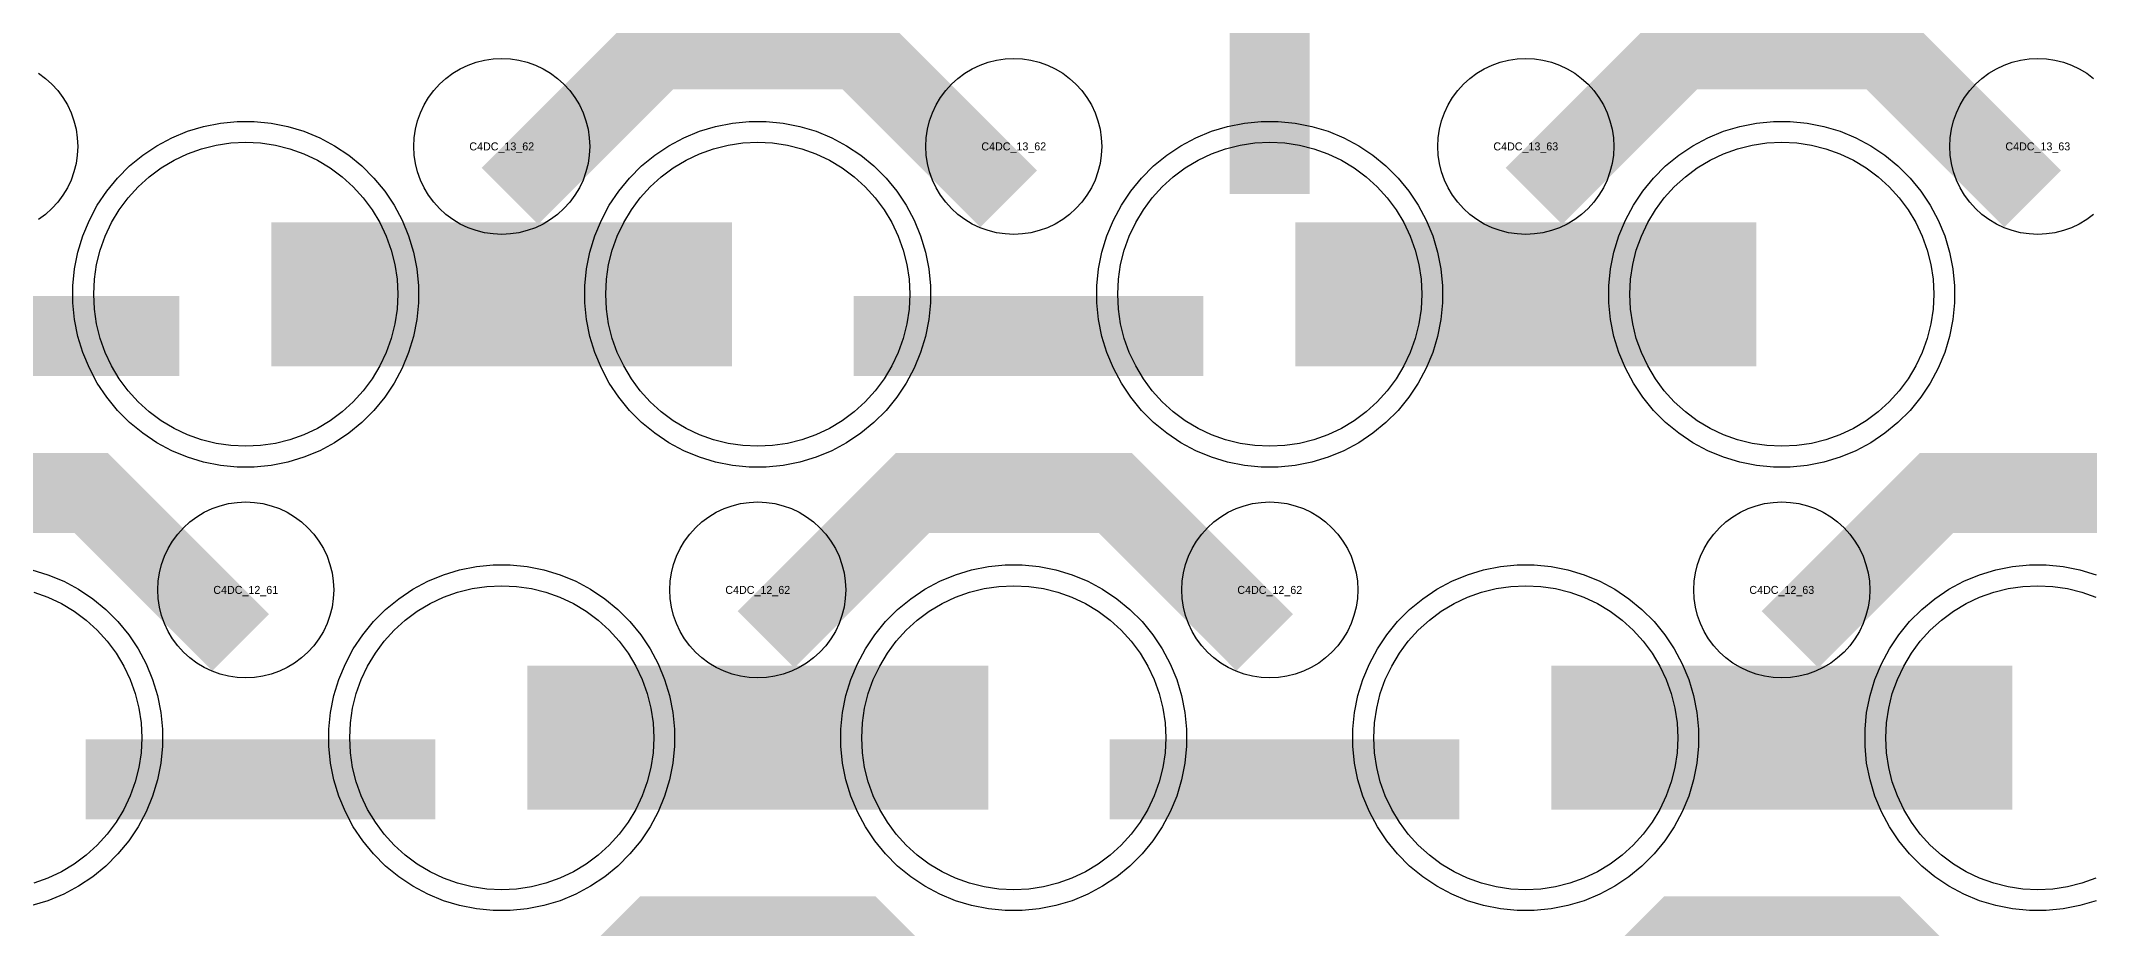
# Model space of a CAD drawing. Extents: x -11880 to 11880, y -14992 to 14992.
# Drawn here: x 7696 to 8336, y -13236 to -12959 of the extents above; entities that cross this region are included whole.
import ezdxf
from ezdxf.enums import TextEntityAlignment as Align

# ---------------------------------------------------------------- set-up
doc = ezdxf.new("R2010")
doc.units = 0
doc.header["$MEASUREMENT"] = 0
for name, color, linetype in [('GDS_775_DT_237', 138, 'CONTINUOUS'), ('RDL1_FS', 34, 'CONTINUOUS'), ('RDL_BS', 160, 'CONTINUOUS')]:
    doc.layers.add(name, color=color, linetype=linetype)

msp = doc.modelspace()

# ---------------------------------------------------------------- linework, layer by layer
at = {"layer": 'RDL1_FS'}
for points in [[(7760, -13085.739), (7755.343, -13085.51), (7750.732, -13084.826), (7746.209, -13083.694), (7741.819, -13082.122), (7737.605, -13080.13), (7733.605, -13077.732), (7729.86, -13074.954), (7726.406, -13071.824), (7723.276, -13068.37), (7720.498, -13064.625), (7718.1, -13060.625), (7716.108, -13056.411), (7714.536, -13052.021), (7713.404, -13047.498), (7712.72, -13042.887), (7712.491, -13038.23), (7712.72, -13033.573), (7713.404, -13028.962), (7714.536, -13024.439), (7716.108, -13020.049), (7718.1, -13015.835), (7720.498, -13011.835), (7723.276, -13008.09), (7726.406, -13004.636), (7729.86, -13001.506), (7733.605, -12998.728), (7737.605, -12996.33), (7741.819, -12994.338), (7746.209, -12992.766), (7750.732, -12991.634), (7755.343, -12990.95), (7760, -12990.721), (7764.657, -12990.95), (7769.268, -12991.634), (7773.791, -12992.766), (7778.181, -12994.338), (7782.395, -12996.33), (7786.395, -12998.728), (7790.14, -13001.506), (7793.594, -13004.636), (7796.724, -13008.09), (7799.502, -13011.835), (7801.9, -13015.835), (7803.892, -13020.049), (7805.464, -13024.439), (7806.596, -13028.962), (7807.28, -13033.573), (7807.509, -13038.23), (7807.28, -13042.887), (7806.596, -13047.498), (7805.464, -13052.021), (7803.892, -13056.411), (7801.9, -13060.625), (7799.502, -13064.625), (7796.724, -13068.37), (7793.594, -13071.824), (7790.14, -13074.954), (7786.395, -13077.732), (7782.395, -13080.13), (7778.181, -13082.122), (7773.791, -13083.694), (7769.268, -13084.826), (7764.657, -13085.51)], [(7920, -13085.739), (7915.343, -13085.51), (7910.732, -13084.826), (7906.209, -13083.694), (7901.819, -13082.122), (7897.605, -13080.13), (7893.605, -13077.732), (7889.86, -13074.954), (7886.406, -13071.824), (7883.276, -13068.37), (7880.498, -13064.625), (7878.1, -13060.625), (7876.108, -13056.411), (7874.536, -13052.021), (7873.404, -13047.498), (7872.72, -13042.887), (7872.491, -13038.23), (7872.72, -13033.573), (7873.404, -13028.962), (7874.536, -13024.439), (7876.108, -13020.049), (7878.1, -13015.835), (7880.498, -13011.835), (7883.276, -13008.09), (7886.406, -13004.636), (7889.86, -13001.506), (7893.605, -12998.728), (7897.605, -12996.33), (7901.819, -12994.338), (7906.209, -12992.766), (7910.732, -12991.634), (7915.343, -12990.95), (7920, -12990.721), (7924.657, -12990.95), (7929.268, -12991.634), (7933.791, -12992.766), (7938.181, -12994.338), (7942.395, -12996.33), (7946.395, -12998.728), (7950.14, -13001.506), (7953.594, -13004.636), (7956.724, -13008.09), (7959.502, -13011.835), (7961.9, -13015.835), (7963.892, -13020.049), (7965.464, -13024.439), (7966.596, -13028.962), (7967.28, -13033.573), (7967.509, -13038.23), (7967.28, -13042.887), (7966.596, -13047.498), (7965.464, -13052.021), (7963.892, -13056.411), (7961.9, -13060.625), (7959.502, -13064.625), (7956.724, -13068.37), (7953.594, -13071.824), (7950.14, -13074.954), (7946.395, -13077.732), (7942.395, -13080.13), (7938.181, -13082.122), (7933.791, -13083.694), (7929.268, -13084.826), (7924.657, -13085.51)], [(8080, -13085.739), (8075.343, -13085.51), (8070.732, -13084.826), (8066.209, -13083.694), (8061.819, -13082.122), (8057.605, -13080.13), (8053.605, -13077.732), (8049.86, -13074.954), (8046.406, -13071.824), (8043.276, -13068.37), (8040.498, -13064.625), (8038.1, -13060.625), (8036.108, -13056.411), (8034.536, -13052.021), (8033.404, -13047.498), (8032.72, -13042.887), (8032.491, -13038.23), (8032.72, -13033.573), (8033.404, -13028.962), (8034.536, -13024.439), (8036.108, -13020.049), (8038.1, -13015.835), (8040.498, -13011.835), (8043.276, -13008.09), (8046.406, -13004.636), (8049.86, -13001.506), (8053.605, -12998.728), (8057.605, -12996.33), (8061.819, -12994.338), (8066.209, -12992.766), (8070.732, -12991.634), (8075.343, -12990.95), (8080, -12990.721), (8084.657, -12990.95), (8089.268, -12991.634), (8093.791, -12992.766), (8098.181, -12994.338), (8102.395, -12996.33), (8106.395, -12998.728), (8110.14, -13001.506), (8113.594, -13004.636), (8116.724, -13008.09), (8119.502, -13011.835), (8121.9, -13015.835), (8123.892, -13020.049), (8125.464, -13024.439), (8126.596, -13028.962), (8127.28, -13033.573), (8127.509, -13038.23), (8127.28, -13042.887), (8126.596, -13047.498), (8125.464, -13052.021), (8123.892, -13056.411), (8121.9, -13060.625), (8119.502, -13064.625), (8116.724, -13068.37), (8113.594, -13071.824), (8110.14, -13074.954), (8106.395, -13077.732), (8102.395, -13080.13), (8098.181, -13082.122), (8093.791, -13083.694), (8089.268, -13084.826), (8084.657, -13085.51)], [(8240, -13085.739), (8235.343, -13085.51), (8230.732, -13084.826), (8226.209, -13083.694), (8221.819, -13082.122), (8217.605, -13080.13), (8213.605, -13077.732), (8209.86, -13074.954), (8206.406, -13071.824), (8203.276, -13068.37), (8200.498, -13064.625), (8198.1, -13060.625), (8196.108, -13056.411), (8194.536, -13052.021), (8193.404, -13047.498), (8192.72, -13042.887), (8192.491, -13038.23), (8192.72, -13033.573), (8193.404, -13028.962), (8194.536, -13024.439), (8196.108, -13020.049), (8198.1, -13015.835), (8200.498, -13011.835), (8203.276, -13008.09), (8206.406, -13004.636), (8209.86, -13001.506), (8213.605, -12998.728), (8217.605, -12996.33), (8221.819, -12994.338), (8226.209, -12992.766), (8230.732, -12991.634), (8235.343, -12990.95), (8240, -12990.721), (8244.657, -12990.95), (8249.268, -12991.634), (8253.791, -12992.766), (8258.181, -12994.338), (8262.395, -12996.33), (8266.395, -12998.728), (8270.14, -13001.506), (8273.594, -13004.636), (8276.724, -13008.09), (8279.502, -13011.835), (8281.9, -13015.835), (8283.892, -13020.049), (8285.464, -13024.439), (8286.596, -13028.962), (8287.28, -13033.573), (8287.509, -13038.23), (8287.28, -13042.887), (8286.596, -13047.498), (8285.464, -13052.021), (8283.892, -13056.411), (8281.9, -13060.625), (8279.502, -13064.625), (8276.724, -13068.37), (8273.594, -13071.824), (8270.14, -13074.954), (8266.395, -13077.732), (8262.395, -13080.13), (8258.181, -13082.122), (8253.791, -13083.694), (8249.268, -13084.826), (8244.657, -13085.51)]]:
    msp.add_lwpolyline(points, close=True, dxfattribs=at)
for points in [[(7768.002, -13038.23, 45, 45, 0), (7840.002, -13038.23, 45, 45, 0)], [(7840.002, -13038.23, 45, 45, 0), (7912.002, -13038.23, 45, 45, 0)], [(8088.002, -13038.23, 45, 45, 0), (8160.002, -13038.23, 45, 45, 0)], [(8160.002, -13038.23, 45, 45, 0), (8232.002, -13038.23, 45, 45, 0)]]:
    msp.add_lwpolyline(points, format="xyseb", dxfattribs=at)
at = {"layer": 'RDL1_FS', "color": 241, "true_color": 0xf7abae}
for points in [[(7693.791, -13131.331), (7698.181, -13132.903), (7702.395, -13134.895), (7706.395, -13137.293), (7710.14, -13140.071), (7713.594, -13143.201), (7716.724, -13146.655), (7719.502, -13150.4), (7721.9, -13154.4), (7723.892, -13158.614), (7725.464, -13163.004), (7726.596, -13167.527), (7727.28, -13172.138), (7727.509, -13176.795), (7727.28, -13181.452), (7726.596, -13186.063), (7725.464, -13190.586), (7723.892, -13194.976), (7721.9, -13199.19), (7719.502, -13203.19), (7716.724, -13206.935), (7713.594, -13210.389), (7710.14, -13213.519), (7706.395, -13216.297), (7702.395, -13218.695), (7698.181, -13220.687), (7693.791, -13222.259)], [(8338.181, -13220.687), (8333.791, -13222.259), (8329.268, -13223.391), (8324.657, -13224.075), (8320, -13224.304), (8315.343, -13224.075), (8310.732, -13223.391), (8306.209, -13222.259), (8301.819, -13220.687), (8297.605, -13218.695), (8293.605, -13216.297), (8289.86, -13213.519), (8286.406, -13210.389), (8283.276, -13206.935), (8280.498, -13203.19), (8278.1, -13199.19), (8276.108, -13194.976), (8274.536, -13190.586), (8273.404, -13186.063), (8272.72, -13181.452), (8272.491, -13176.795), (8272.72, -13172.138), (8273.404, -13167.527), (8274.536, -13163.004), (8276.108, -13158.614), (8278.1, -13154.4), (8280.498, -13150.4), (8283.276, -13146.655), (8286.406, -13143.201), (8289.86, -13140.071), (8293.605, -13137.293), (8297.605, -13134.895), (8301.819, -13132.903), (8306.209, -13131.331), (8310.732, -13130.199), (8315.343, -13129.515), (8320, -13129.286), (8324.657, -13129.515), (8329.268, -13130.199), (8333.791, -13131.331), (8338.181, -13132.903)]]:
    msp.add_lwpolyline(points, dxfattribs=at)
for points in [[(7840, -13224.304), (7835.343, -13224.075), (7830.732, -13223.391), (7826.209, -13222.259), (7821.819, -13220.687), (7817.605, -13218.695), (7813.605, -13216.297), (7809.86, -13213.519), (7806.406, -13210.389), (7803.276, -13206.935), (7800.498, -13203.19), (7798.1, -13199.19), (7796.108, -13194.976), (7794.536, -13190.586), (7793.404, -13186.063), (7792.72, -13181.452), (7792.491, -13176.795), (7792.72, -13172.138), (7793.404, -13167.527), (7794.536, -13163.004), (7796.108, -13158.614), (7798.1, -13154.4), (7800.498, -13150.4), (7803.276, -13146.655), (7806.406, -13143.201), (7809.86, -13140.071), (7813.605, -13137.293), (7817.605, -13134.895), (7821.819, -13132.903), (7826.209, -13131.331), (7830.732, -13130.199), (7835.343, -13129.515), (7840, -13129.286), (7844.657, -13129.515), (7849.268, -13130.199), (7853.791, -13131.331), (7858.181, -13132.903), (7862.395, -13134.895), (7866.395, -13137.293), (7870.14, -13140.071), (7873.594, -13143.201), (7876.724, -13146.655), (7879.502, -13150.4), (7881.9, -13154.4), (7883.892, -13158.614), (7885.464, -13163.004), (7886.596, -13167.527), (7887.28, -13172.138), (7887.509, -13176.795), (7887.28, -13181.452), (7886.596, -13186.063), (7885.464, -13190.586), (7883.892, -13194.976), (7881.9, -13199.19), (7879.502, -13203.19), (7876.724, -13206.935), (7873.594, -13210.389), (7870.14, -13213.519), (7866.395, -13216.297), (7862.395, -13218.695), (7858.181, -13220.687), (7853.791, -13222.259), (7849.268, -13223.391), (7844.657, -13224.075)], [(8000, -13224.304), (7995.343, -13224.075), (7990.732, -13223.391), (7986.209, -13222.259), (7981.819, -13220.687), (7977.605, -13218.695), (7973.605, -13216.297), (7969.86, -13213.519), (7966.406, -13210.389), (7963.276, -13206.935), (7960.498, -13203.19), (7958.1, -13199.19), (7956.108, -13194.976), (7954.536, -13190.586), (7953.404, -13186.063), (7952.72, -13181.452), (7952.491, -13176.795), (7952.72, -13172.138), (7953.404, -13167.527), (7954.536, -13163.004), (7956.108, -13158.614), (7958.1, -13154.4), (7960.498, -13150.4), (7963.276, -13146.655), (7966.406, -13143.201), (7969.86, -13140.071), (7973.605, -13137.293), (7977.605, -13134.895), (7981.819, -13132.903), (7986.209, -13131.331), (7990.732, -13130.199), (7995.343, -13129.515), (8000, -13129.286), (8004.657, -13129.515), (8009.268, -13130.199), (8013.791, -13131.331), (8018.181, -13132.903), (8022.395, -13134.895), (8026.395, -13137.293), (8030.14, -13140.071), (8033.594, -13143.201), (8036.724, -13146.655), (8039.502, -13150.4), (8041.9, -13154.4), (8043.892, -13158.614), (8045.464, -13163.004), (8046.596, -13167.527), (8047.28, -13172.138), (8047.509, -13176.795), (8047.28, -13181.452), (8046.596, -13186.063), (8045.464, -13190.586), (8043.892, -13194.976), (8041.9, -13199.19), (8039.502, -13203.19), (8036.724, -13206.935), (8033.594, -13210.389), (8030.14, -13213.519), (8026.395, -13216.297), (8022.395, -13218.695), (8018.181, -13220.687), (8013.791, -13222.259), (8009.268, -13223.391), (8004.657, -13224.075)], [(8160, -13224.304), (8155.343, -13224.075), (8150.732, -13223.391), (8146.209, -13222.259), (8141.819, -13220.687), (8137.605, -13218.695), (8133.605, -13216.297), (8129.86, -13213.519), (8126.406, -13210.389), (8123.276, -13206.935), (8120.498, -13203.19), (8118.1, -13199.19), (8116.108, -13194.976), (8114.536, -13190.586), (8113.404, -13186.063), (8112.72, -13181.452), (8112.491, -13176.795), (8112.72, -13172.138), (8113.404, -13167.527), (8114.536, -13163.004), (8116.108, -13158.614), (8118.1, -13154.4), (8120.498, -13150.4), (8123.276, -13146.655), (8126.406, -13143.201), (8129.86, -13140.071), (8133.605, -13137.293), (8137.605, -13134.895), (8141.819, -13132.903), (8146.209, -13131.331), (8150.732, -13130.199), (8155.343, -13129.515), (8160, -13129.286), (8164.657, -13129.515), (8169.268, -13130.199), (8173.791, -13131.331), (8178.181, -13132.903), (8182.395, -13134.895), (8186.395, -13137.293), (8190.14, -13140.071), (8193.594, -13143.201), (8196.724, -13146.655), (8199.502, -13150.4), (8201.9, -13154.4), (8203.892, -13158.614), (8205.464, -13163.004), (8206.596, -13167.527), (8207.28, -13172.138), (8207.509, -13176.795), (8207.28, -13181.452), (8206.596, -13186.063), (8205.464, -13190.586), (8203.892, -13194.976), (8201.9, -13199.19), (8199.502, -13203.19), (8196.724, -13206.935), (8193.594, -13210.389), (8190.14, -13213.519), (8186.395, -13216.297), (8182.395, -13218.695), (8178.181, -13220.687), (8173.791, -13222.259), (8169.268, -13223.391), (8164.657, -13224.075)]]:
    msp.add_lwpolyline(points, close=True, dxfattribs=at)
for points in [[(7848.002, -13176.795, 45, 45, 0), (7920.002, -13176.795, 45, 45, 0)], [(7920.002, -13176.795, 45, 45, 0), (7992.002, -13176.795, 45, 45, 0)], [(8168.002, -13176.795, 45, 45, 0), (8240.002, -13176.795, 45, 45, 0)], [(8240.002, -13176.795, 45, 45, 0), (8312.002, -13176.795, 45, 45, 0)]]:
    msp.add_lwpolyline(points, format="xyseb", dxfattribs=at)
at = {"layer": 'RDL_BS'}
for points in [[(8080, -13006.955, 25, 25, 0), (8080, -12900.178, 25, 25, 0)], [(8080, -12930.647, 25, 25, 0), (8080, -12976.267, 25, 25, 0)], [(7842.562, -13007.544, 25, 25, 0), (7888.377, -12961.729, 25, 25, 0), (7921.93, -12961.729, 25, 25, 0)], [(7998.401, -13008.443, 25, 25, 0), (7951.687, -12961.729, 25, 25, 0), (7921.929, -12961.729, 25, 25, 0)], [(8162.562, -13007.544, 25, 25, 0), (8208.377, -12961.729, 25, 25, 0), (8241.93, -12961.729, 25, 25, 0)], [(8318.401, -13008.443, 25, 25, 0), (8271.687, -12961.729, 25, 25, 0), (8241.929, -12961.729, 25, 25, 0)], [(7630.016, -13051.243, 25, 25, 0), (7739.281, -13051.243, 25, 25, 0)], [(7950.016, -13051.243, 25, 25, 0), (8059.281, -13051.243, 25, 25, 0)], [(7758.401, -13147.008, 25, 25, 0), (7711.687, -13100.294, 25, 25, 0), (7681.929, -13100.294, 25, 25, 0)], [(7922.562, -13146.109, 25, 25, 0), (7968.377, -13100.294, 25, 25, 0), (8001.93, -13100.294, 25, 25, 0)], [(8078.401, -13147.008, 25, 25, 0), (8031.687, -13100.294, 25, 25, 0), (8001.929, -13100.294, 25, 25, 0)], [(8242.562, -13146.109, 25, 25, 0), (8288.377, -13100.294, 25, 25, 0), (8321.93, -13100.294, 25, 25, 0)], [(8398.401, -13147.008, 25, 25, 0), (8351.687, -13100.294, 25, 25, 0), (8321.929, -13100.294, 25, 25, 0)], [(7842.562, -13284.674, 25, 25, 0), (7888.377, -13238.859, 25, 25, 0), (7921.93, -13238.859, 25, 25, 0)], [(7998.401, -13285.573, 25, 25, 0), (7951.687, -13238.859, 25, 25, 0), (7921.929, -13238.859, 25, 25, 0)], [(8162.562, -13284.674, 25, 25, 0), (8208.377, -13238.859, 25, 25, 0), (8241.93, -13238.859, 25, 25, 0)], [(8318.401, -13285.573, 25, 25, 0), (8271.687, -13238.859, 25, 25, 0), (8241.929, -13238.859, 25, 25, 0)]]:
    msp.add_lwpolyline(points, format="xyseb", dxfattribs=at)
for points in [[(7840, -13019.536), (7837.307, -13019.404), (7834.635, -13019.008), (7832.016, -13018.351), (7829.481, -13017.444), (7827.044, -13016.292), (7824.72, -13014.899), (7822.557, -13013.296), (7820.558, -13011.484), (7818.746, -13009.485), (7817.143, -13007.322), (7815.75, -13004.998), (7814.598, -13002.561), (7813.691, -13000.026), (7813.034, -12997.407), (7812.638, -12994.735), (7812.506, -12992.042), (7812.638, -12989.349), (7813.034, -12986.677), (7813.691, -12984.058), (7814.598, -12981.523), (7815.75, -12979.086), (7817.143, -12976.762), (7818.746, -12974.599), (7820.558, -12972.6), (7822.557, -12970.788), (7824.72, -12969.185), (7827.044, -12967.792), (7829.481, -12966.64), (7832.016, -12965.733), (7834.635, -12965.076), (7837.307, -12964.68), (7840, -12964.548), (7842.693, -12964.68), (7845.365, -12965.076), (7847.984, -12965.733), (7850.519, -12966.64), (7852.956, -12967.792), (7855.28, -12969.185), (7857.443, -12970.788), (7859.442, -12972.6), (7861.254, -12974.599), (7862.857, -12976.762), (7864.25, -12979.086), (7865.402, -12981.523), (7866.309, -12984.058), (7866.966, -12986.677), (7867.362, -12989.349), (7867.494, -12992.042), (7867.362, -12994.735), (7866.966, -12997.407), (7866.309, -13000.026), (7865.402, -13002.561), (7864.25, -13004.998), (7862.857, -13007.322), (7861.254, -13009.485), (7859.442, -13011.484), (7857.443, -13013.296), (7855.28, -13014.899), (7852.956, -13016.292), (7850.519, -13017.444), (7847.984, -13018.351), (7845.365, -13019.008), (7842.693, -13019.404)], [(8000, -13019.536), (7997.307, -13019.404), (7994.635, -13019.008), (7992.016, -13018.351), (7989.481, -13017.444), (7987.044, -13016.292), (7984.72, -13014.899), (7982.557, -13013.296), (7980.558, -13011.484), (7978.746, -13009.485), (7977.143, -13007.322), (7975.75, -13004.998), (7974.598, -13002.561), (7973.691, -13000.026), (7973.034, -12997.407), (7972.638, -12994.735), (7972.506, -12992.042), (7972.638, -12989.349), (7973.034, -12986.677), (7973.691, -12984.058), (7974.598, -12981.523), (7975.75, -12979.086), (7977.143, -12976.762), (7978.746, -12974.599), (7980.558, -12972.6), (7982.557, -12970.788), (7984.72, -12969.185), (7987.044, -12967.792), (7989.481, -12966.64), (7992.016, -12965.733), (7994.635, -12965.076), (7997.307, -12964.68), (8000, -12964.548), (8002.693, -12964.68), (8005.365, -12965.076), (8007.984, -12965.733), (8010.519, -12966.64), (8012.956, -12967.792), (8015.28, -12969.185), (8017.443, -12970.788), (8019.442, -12972.6), (8021.254, -12974.599), (8022.857, -12976.762), (8024.25, -12979.086), (8025.402, -12981.523), (8026.309, -12984.058), (8026.966, -12986.677), (8027.362, -12989.349), (8027.494, -12992.042), (8027.362, -12994.735), (8026.966, -12997.407), (8026.309, -13000.026), (8025.402, -13002.561), (8024.25, -13004.998), (8022.857, -13007.322), (8021.254, -13009.485), (8019.442, -13011.484), (8017.443, -13013.296), (8015.28, -13014.899), (8012.956, -13016.292), (8010.519, -13017.444), (8007.984, -13018.351), (8005.365, -13019.008), (8002.693, -13019.404)], [(8160, -13019.536), (8157.307, -13019.404), (8154.635, -13019.008), (8152.016, -13018.351), (8149.481, -13017.444), (8147.044, -13016.292), (8144.72, -13014.899), (8142.557, -13013.296), (8140.558, -13011.484), (8138.746, -13009.485), (8137.143, -13007.322), (8135.75, -13004.998), (8134.598, -13002.561), (8133.691, -13000.026), (8133.034, -12997.407), (8132.638, -12994.735), (8132.506, -12992.042), (8132.638, -12989.349), (8133.034, -12986.677), (8133.691, -12984.058), (8134.598, -12981.523), (8135.75, -12979.086), (8137.143, -12976.762), (8138.746, -12974.599), (8140.558, -12972.6), (8142.557, -12970.788), (8144.72, -12969.185), (8147.044, -12967.792), (8149.481, -12966.64), (8152.016, -12965.733), (8154.635, -12965.076), (8157.307, -12964.68), (8160, -12964.548), (8162.693, -12964.68), (8165.365, -12965.076), (8167.984, -12965.733), (8170.519, -12966.64), (8172.956, -12967.792), (8175.28, -12969.185), (8177.443, -12970.788), (8179.442, -12972.6), (8181.254, -12974.599), (8182.857, -12976.762), (8184.25, -12979.086), (8185.402, -12981.523), (8186.309, -12984.058), (8186.966, -12986.677), (8187.362, -12989.349), (8187.494, -12992.042), (8187.362, -12994.735), (8186.966, -12997.407), (8186.309, -13000.026), (8185.402, -13002.561), (8184.25, -13004.998), (8182.857, -13007.322), (8181.254, -13009.485), (8179.442, -13011.484), (8177.443, -13013.296), (8175.28, -13014.899), (8172.956, -13016.292), (8170.519, -13017.444), (8167.984, -13018.351), (8165.365, -13019.008), (8162.693, -13019.404)], [(7757.356, -13092.23), (7752.062, -13091.713), (7746.835, -13090.667), (7741.795, -13089.136), (7736.885, -13087.105), (7732.223, -13084.613), (7727.809, -13081.666), (7723.708, -13078.304), (7719.926, -13074.522), (7716.564, -13070.421), (7713.617, -13066.007), (7711.125, -13061.345), (7709.094, -13056.435), (7707.563, -13051.395), (7706.517, -13046.168), (7706, -13040.874), (7706, -13035.586), (7706.517, -13030.292), (7707.563, -13025.065), (7709.094, -13020.025), (7711.125, -13015.115), (7713.617, -13010.453), (7716.564, -13006.039), (7719.926, -13001.938), (7723.708, -12998.156), (7727.809, -12994.794), (7732.223, -12991.847), (7736.885, -12989.355), (7741.795, -12987.324), (7746.835, -12985.793), (7752.062, -12984.747), (7757.356, -12984.23), (7762.644, -12984.23), (7767.938, -12984.747), (7773.165, -12985.793), (7778.205, -12987.324), (7783.115, -12989.355), (7787.777, -12991.847), (7792.191, -12994.794), (7796.292, -12998.156), (7800.074, -13001.938), (7803.436, -13006.039), (7806.383, -13010.453), (7808.875, -13015.115), (7810.906, -13020.025), (7812.437, -13025.065), (7813.483, -13030.292), (7814, -13035.586), (7814, -13040.874), (7813.483, -13046.168), (7812.437, -13051.395), (7810.906, -13056.435), (7808.875, -13061.345), (7806.383, -13066.007), (7803.436, -13070.421), (7800.074, -13074.522), (7796.292, -13078.304), (7792.191, -13081.666), (7787.777, -13084.613), (7783.115, -13087.105), (7778.205, -13089.136), (7773.165, -13090.667), (7767.938, -13091.713), (7762.644, -13092.23)], [(7917.356, -13092.23), (7912.062, -13091.713), (7906.835, -13090.667), (7901.795, -13089.136), (7896.885, -13087.105), (7892.223, -13084.613), (7887.809, -13081.666), (7883.708, -13078.304), (7879.926, -13074.522), (7876.564, -13070.421), (7873.617, -13066.007), (7871.125, -13061.345), (7869.094, -13056.435), (7867.563, -13051.395), (7866.517, -13046.168), (7866, -13040.874), (7866, -13035.586), (7866.517, -13030.292), (7867.563, -13025.065), (7869.094, -13020.025), (7871.125, -13015.115), (7873.617, -13010.453), (7876.564, -13006.039), (7879.926, -13001.938), (7883.708, -12998.156), (7887.809, -12994.794), (7892.223, -12991.847), (7896.885, -12989.355), (7901.795, -12987.324), (7906.835, -12985.793), (7912.062, -12984.747), (7917.356, -12984.23), (7922.644, -12984.23), (7927.938, -12984.747), (7933.165, -12985.793), (7938.205, -12987.324), (7943.115, -12989.355), (7947.777, -12991.847), (7952.191, -12994.794), (7956.292, -12998.156), (7960.074, -13001.938), (7963.436, -13006.039), (7966.383, -13010.453), (7968.875, -13015.115), (7970.906, -13020.025), (7972.437, -13025.065), (7973.483, -13030.292), (7974, -13035.586), (7974, -13040.874), (7973.483, -13046.168), (7972.437, -13051.395), (7970.906, -13056.435), (7968.875, -13061.345), (7966.383, -13066.007), (7963.436, -13070.421), (7960.074, -13074.522), (7956.292, -13078.304), (7952.191, -13081.666), (7947.777, -13084.613), (7943.115, -13087.105), (7938.205, -13089.136), (7933.165, -13090.667), (7927.938, -13091.713), (7922.644, -13092.23)], [(8077.356, -13092.23), (8072.062, -13091.713), (8066.835, -13090.667), (8061.795, -13089.136), (8056.885, -13087.105), (8052.223, -13084.613), (8047.809, -13081.666), (8043.708, -13078.304), (8039.926, -13074.522), (8036.564, -13070.421), (8033.617, -13066.007), (8031.125, -13061.345), (8029.094, -13056.435), (8027.563, -13051.395), (8026.517, -13046.168), (8026, -13040.874), (8026, -13035.586), (8026.517, -13030.292), (8027.563, -13025.065), (8029.094, -13020.025), (8031.125, -13015.115), (8033.617, -13010.453), (8036.564, -13006.039), (8039.926, -13001.938), (8043.708, -12998.156), (8047.809, -12994.794), (8052.223, -12991.847), (8056.885, -12989.355), (8061.795, -12987.324), (8066.835, -12985.793), (8072.062, -12984.747), (8077.356, -12984.23), (8082.644, -12984.23), (8087.938, -12984.747), (8093.165, -12985.793), (8098.205, -12987.324), (8103.115, -12989.355), (8107.777, -12991.847), (8112.191, -12994.794), (8116.292, -12998.156), (8120.074, -13001.938), (8123.436, -13006.039), (8126.383, -13010.453), (8128.875, -13015.115), (8130.906, -13020.025), (8132.437, -13025.065), (8133.483, -13030.292), (8134, -13035.586), (8134, -13040.874), (8133.483, -13046.168), (8132.437, -13051.395), (8130.906, -13056.435), (8128.875, -13061.345), (8126.383, -13066.007), (8123.436, -13070.421), (8120.074, -13074.522), (8116.292, -13078.304), (8112.191, -13081.666), (8107.777, -13084.613), (8103.115, -13087.105), (8098.205, -13089.136), (8093.165, -13090.667), (8087.938, -13091.713), (8082.644, -13092.23)], [(8237.356, -13092.23), (8232.062, -13091.713), (8226.835, -13090.667), (8221.795, -13089.136), (8216.885, -13087.105), (8212.223, -13084.613), (8207.809, -13081.666), (8203.708, -13078.304), (8199.926, -13074.522), (8196.564, -13070.421), (8193.617, -13066.007), (8191.125, -13061.345), (8189.094, -13056.435), (8187.563, -13051.395), (8186.517, -13046.168), (8186, -13040.874), (8186, -13035.586), (8186.517, -13030.292), (8187.563, -13025.065), (8189.094, -13020.025), (8191.125, -13015.115), (8193.617, -13010.453), (8196.564, -13006.039), (8199.926, -13001.938), (8203.708, -12998.156), (8207.809, -12994.794), (8212.223, -12991.847), (8216.885, -12989.355), (8221.795, -12987.324), (8226.835, -12985.793), (8232.062, -12984.747), (8237.356, -12984.23), (8242.644, -12984.23), (8247.938, -12984.747), (8253.165, -12985.793), (8258.205, -12987.324), (8263.115, -12989.355), (8267.777, -12991.847), (8272.191, -12994.794), (8276.292, -12998.156), (8280.074, -13001.938), (8283.436, -13006.039), (8286.383, -13010.453), (8288.875, -13015.115), (8290.906, -13020.025), (8292.437, -13025.065), (8293.483, -13030.292), (8294, -13035.586), (8294, -13040.874), (8293.483, -13046.168), (8292.437, -13051.395), (8290.906, -13056.435), (8288.875, -13061.345), (8286.383, -13066.007), (8283.436, -13070.421), (8280.074, -13074.522), (8276.292, -13078.304), (8272.191, -13081.666), (8267.777, -13084.613), (8263.115, -13087.105), (8258.205, -13089.136), (8253.165, -13090.667), (8247.938, -13091.713), (8242.644, -13092.23)], [(7760, -13158.101), (7757.307, -13157.969), (7754.635, -13157.573), (7752.016, -13156.916), (7749.481, -13156.009), (7747.044, -13154.857), (7744.72, -13153.464), (7742.557, -13151.861), (7740.558, -13150.049), (7738.746, -13148.05), (7737.143, -13145.887), (7735.75, -13143.563), (7734.598, -13141.126), (7733.691, -13138.591), (7733.034, -13135.972), (7732.638, -13133.3), (7732.506, -13130.607), (7732.638, -13127.914), (7733.034, -13125.242), (7733.691, -13122.623), (7734.598, -13120.088), (7735.75, -13117.651), (7737.143, -13115.327), (7738.746, -13113.164), (7740.558, -13111.165), (7742.557, -13109.353), (7744.72, -13107.75), (7747.044, -13106.357), (7749.481, -13105.205), (7752.016, -13104.298), (7754.635, -13103.641), (7757.307, -13103.245), (7760, -13103.113), (7762.693, -13103.245), (7765.365, -13103.641), (7767.984, -13104.298), (7770.519, -13105.205), (7772.956, -13106.357), (7775.28, -13107.75), (7777.443, -13109.353), (7779.442, -13111.165), (7781.254, -13113.164), (7782.857, -13115.327), (7784.25, -13117.651), (7785.402, -13120.088), (7786.309, -13122.623), (7786.966, -13125.242), (7787.362, -13127.914), (7787.494, -13130.607), (7787.362, -13133.3), (7786.966, -13135.972), (7786.309, -13138.591), (7785.402, -13141.126), (7784.25, -13143.563), (7782.857, -13145.887), (7781.254, -13148.05), (7779.442, -13150.049), (7777.443, -13151.861), (7775.28, -13153.464), (7772.956, -13154.857), (7770.519, -13156.009), (7767.984, -13156.916), (7765.365, -13157.573), (7762.693, -13157.969)], [(7920, -13158.101), (7917.307, -13157.969), (7914.635, -13157.573), (7912.016, -13156.916), (7909.481, -13156.009), (7907.044, -13154.857), (7904.72, -13153.464), (7902.557, -13151.861), (7900.558, -13150.049), (7898.746, -13148.05), (7897.143, -13145.887), (7895.75, -13143.563), (7894.598, -13141.126), (7893.691, -13138.591), (7893.034, -13135.972), (7892.638, -13133.3), (7892.506, -13130.607), (7892.638, -13127.914), (7893.034, -13125.242), (7893.691, -13122.623), (7894.598, -13120.088), (7895.75, -13117.651), (7897.143, -13115.327), (7898.746, -13113.164), (7900.558, -13111.165), (7902.557, -13109.353), (7904.72, -13107.75), (7907.044, -13106.357), (7909.481, -13105.205), (7912.016, -13104.298), (7914.635, -13103.641), (7917.307, -13103.245), (7920, -13103.113), (7922.693, -13103.245), (7925.365, -13103.641), (7927.984, -13104.298), (7930.519, -13105.205), (7932.956, -13106.357), (7935.28, -13107.75), (7937.443, -13109.353), (7939.442, -13111.165), (7941.254, -13113.164), (7942.857, -13115.327), (7944.25, -13117.651), (7945.402, -13120.088), (7946.309, -13122.623), (7946.966, -13125.242), (7947.362, -13127.914), (7947.494, -13130.607), (7947.362, -13133.3), (7946.966, -13135.972), (7946.309, -13138.591), (7945.402, -13141.126), (7944.25, -13143.563), (7942.857, -13145.887), (7941.254, -13148.05), (7939.442, -13150.049), (7937.443, -13151.861), (7935.28, -13153.464), (7932.956, -13154.857), (7930.519, -13156.009), (7927.984, -13156.916), (7925.365, -13157.573), (7922.693, -13157.969)], [(8080, -13158.101), (8077.307, -13157.969), (8074.635, -13157.573), (8072.016, -13156.916), (8069.481, -13156.009), (8067.044, -13154.857), (8064.72, -13153.464), (8062.557, -13151.861), (8060.558, -13150.049), (8058.746, -13148.05), (8057.143, -13145.887), (8055.75, -13143.563), (8054.598, -13141.126), (8053.691, -13138.591), (8053.034, -13135.972), (8052.638, -13133.3), (8052.506, -13130.607), (8052.638, -13127.914), (8053.034, -13125.242), (8053.691, -13122.623), (8054.598, -13120.088), (8055.75, -13117.651), (8057.143, -13115.327), (8058.746, -13113.164), (8060.558, -13111.165), (8062.557, -13109.353), (8064.72, -13107.75), (8067.044, -13106.357), (8069.481, -13105.205), (8072.016, -13104.298), (8074.635, -13103.641), (8077.307, -13103.245), (8080, -13103.113), (8082.693, -13103.245), (8085.365, -13103.641), (8087.984, -13104.298), (8090.519, -13105.205), (8092.956, -13106.357), (8095.28, -13107.75), (8097.443, -13109.353), (8099.442, -13111.165), (8101.254, -13113.164), (8102.857, -13115.327), (8104.25, -13117.651), (8105.402, -13120.088), (8106.309, -13122.623), (8106.966, -13125.242), (8107.362, -13127.914), (8107.494, -13130.607), (8107.362, -13133.3), (8106.966, -13135.972), (8106.309, -13138.591), (8105.402, -13141.126), (8104.25, -13143.563), (8102.857, -13145.887), (8101.254, -13148.05), (8099.442, -13150.049), (8097.443, -13151.861), (8095.28, -13153.464), (8092.956, -13154.857), (8090.519, -13156.009), (8087.984, -13156.916), (8085.365, -13157.573), (8082.693, -13157.969)], [(8240, -13158.101), (8237.307, -13157.969), (8234.635, -13157.573), (8232.016, -13156.916), (8229.481, -13156.009), (8227.044, -13154.857), (8224.72, -13153.464), (8222.557, -13151.861), (8220.558, -13150.049), (8218.746, -13148.05), (8217.143, -13145.887), (8215.75, -13143.563), (8214.598, -13141.126), (8213.691, -13138.591), (8213.034, -13135.972), (8212.638, -13133.3), (8212.506, -13130.607), (8212.638, -13127.914), (8213.034, -13125.242), (8213.691, -13122.623), (8214.598, -13120.088), (8215.75, -13117.651), (8217.143, -13115.327), (8218.746, -13113.164), (8220.558, -13111.165), (8222.557, -13109.353), (8224.72, -13107.75), (8227.044, -13106.357), (8229.481, -13105.205), (8232.016, -13104.298), (8234.635, -13103.641), (8237.307, -13103.245), (8240, -13103.113), (8242.693, -13103.245), (8245.365, -13103.641), (8247.984, -13104.298), (8250.519, -13105.205), (8252.956, -13106.357), (8255.28, -13107.75), (8257.443, -13109.353), (8259.442, -13111.165), (8261.254, -13113.164), (8262.857, -13115.327), (8264.25, -13117.651), (8265.402, -13120.088), (8266.309, -13122.623), (8266.966, -13125.242), (8267.362, -13127.914), (8267.494, -13130.607), (8267.362, -13133.3), (8266.966, -13135.972), (8266.309, -13138.591), (8265.402, -13141.126), (8264.25, -13143.563), (8262.857, -13145.887), (8261.254, -13148.05), (8259.442, -13150.049), (8257.443, -13151.861), (8255.28, -13153.464), (8252.956, -13154.857), (8250.519, -13156.009), (8247.984, -13156.916), (8245.365, -13157.573), (8242.693, -13157.969)]]:
    msp.add_lwpolyline(points, close=True, dxfattribs=at)
for points in [[(8337.443, -13013.296), (8335.28, -13014.899), (8332.956, -13016.292), (8330.519, -13017.444), (8327.984, -13018.351), (8325.365, -13019.008), (8322.693, -13019.404), (8320, -13019.536), (8317.307, -13019.404), (8314.635, -13019.008), (8312.016, -13018.351), (8309.481, -13017.444), (8307.044, -13016.292), (8304.72, -13014.899), (8302.557, -13013.296), (8300.558, -13011.484), (8298.746, -13009.485), (8297.143, -13007.322), (8295.75, -13004.998), (8294.598, -13002.561), (8293.691, -13000.026), (8293.034, -12997.407), (8292.638, -12994.735), (8292.506, -12992.042), (8292.638, -12989.349), (8293.034, -12986.677), (8293.691, -12984.058), (8294.598, -12981.523), (8295.75, -12979.086), (8297.143, -12976.762), (8298.746, -12974.599), (8300.558, -12972.6), (8302.557, -12970.788), (8304.72, -12969.185), (8307.044, -12967.792), (8309.481, -12966.64), (8312.016, -12965.733), (8314.635, -12965.076), (8317.307, -12964.68), (8320, -12964.548), (8322.693, -12964.68), (8325.365, -12965.076), (8327.984, -12965.733), (8330.519, -12966.64), (8332.956, -12967.792), (8335.28, -12969.185), (8337.443, -12970.788)], [(7695.28, -12969.185), (7697.443, -12970.788), (7699.442, -12972.6), (7701.254, -12974.599), (7702.857, -12976.762), (7704.25, -12979.086), (7705.402, -12981.523), (7706.309, -12984.058), (7706.966, -12986.677), (7707.362, -12989.349), (7707.494, -12992.042), (7707.362, -12994.735), (7706.966, -12997.407), (7706.309, -13000.026), (7705.402, -13002.561), (7704.25, -13004.998), (7702.857, -13007.322), (7701.254, -13009.485), (7699.442, -13011.484), (7697.443, -13013.296), (7695.28, -13014.899)]]:
    msp.add_lwpolyline(points, dxfattribs=at)
at = {"layer": 'RDL_BS', "color": 241, "true_color": 0xf7abae}
for points in [[(7693.165, -13124.358), (7698.205, -13125.889), (7703.115, -13127.92), (7707.777, -13130.412), (7712.191, -13133.359), (7716.292, -13136.721), (7720.074, -13140.503), (7723.436, -13144.604), (7726.383, -13149.018), (7728.875, -13153.68), (7730.906, -13158.59), (7732.437, -13163.63), (7733.483, -13168.857), (7734, -13174.151), (7734, -13179.439), (7733.483, -13184.733), (7732.437, -13189.96), (7730.906, -13195), (7728.875, -13199.91), (7726.383, -13204.572), (7723.436, -13208.986), (7720.074, -13213.087), (7716.292, -13216.869), (7712.191, -13220.231), (7707.777, -13223.178), (7703.115, -13225.67), (7698.205, -13227.701), (7693.165, -13229.232)], [(8338.205, -13227.701), (8333.165, -13229.232), (8327.938, -13230.278), (8322.644, -13230.795), (8317.356, -13230.795), (8312.062, -13230.278), (8306.835, -13229.232), (8301.795, -13227.701), (8296.885, -13225.67), (8292.223, -13223.178), (8287.809, -13220.231), (8283.708, -13216.869), (8279.926, -13213.087), (8276.564, -13208.986), (8273.617, -13204.572), (8271.125, -13199.91), (8269.094, -13195), (8267.563, -13189.96), (8266.517, -13184.733), (8266, -13179.439), (8266, -13174.151), (8266.517, -13168.857), (8267.563, -13163.63), (8269.094, -13158.59), (8271.125, -13153.68), (8273.617, -13149.018), (8276.564, -13144.604), (8279.926, -13140.503), (8283.708, -13136.721), (8287.809, -13133.359), (8292.223, -13130.412), (8296.885, -13127.92), (8301.795, -13125.889), (8306.835, -13124.358), (8312.062, -13123.312), (8317.356, -13122.795), (8322.644, -13122.795), (8327.938, -13123.312), (8333.165, -13124.358), (8338.205, -13125.889)]]:
    msp.add_lwpolyline(points, dxfattribs=at)
for points in [[(7837.356, -13230.795), (7832.062, -13230.278), (7826.835, -13229.232), (7821.795, -13227.701), (7816.885, -13225.67), (7812.223, -13223.178), (7807.809, -13220.231), (7803.708, -13216.869), (7799.926, -13213.087), (7796.564, -13208.986), (7793.617, -13204.572), (7791.125, -13199.91), (7789.094, -13195), (7787.563, -13189.96), (7786.517, -13184.733), (7786, -13179.439), (7786, -13174.151), (7786.517, -13168.857), (7787.563, -13163.63), (7789.094, -13158.59), (7791.125, -13153.68), (7793.617, -13149.018), (7796.564, -13144.604), (7799.926, -13140.503), (7803.708, -13136.721), (7807.809, -13133.359), (7812.223, -13130.412), (7816.885, -13127.92), (7821.795, -13125.889), (7826.835, -13124.358), (7832.062, -13123.312), (7837.356, -13122.795), (7842.644, -13122.795), (7847.938, -13123.312), (7853.165, -13124.358), (7858.205, -13125.889), (7863.115, -13127.92), (7867.777, -13130.412), (7872.191, -13133.359), (7876.292, -13136.721), (7880.074, -13140.503), (7883.436, -13144.604), (7886.383, -13149.018), (7888.875, -13153.68), (7890.906, -13158.59), (7892.437, -13163.63), (7893.483, -13168.857), (7894, -13174.151), (7894, -13179.439), (7893.483, -13184.733), (7892.437, -13189.96), (7890.906, -13195), (7888.875, -13199.91), (7886.383, -13204.572), (7883.436, -13208.986), (7880.074, -13213.087), (7876.292, -13216.869), (7872.191, -13220.231), (7867.777, -13223.178), (7863.115, -13225.67), (7858.205, -13227.701), (7853.165, -13229.232), (7847.938, -13230.278), (7842.644, -13230.795)], [(7997.356, -13230.795), (7992.062, -13230.278), (7986.835, -13229.232), (7981.795, -13227.701), (7976.885, -13225.67), (7972.223, -13223.178), (7967.809, -13220.231), (7963.708, -13216.869), (7959.926, -13213.087), (7956.564, -13208.986), (7953.617, -13204.572), (7951.125, -13199.91), (7949.094, -13195), (7947.563, -13189.96), (7946.517, -13184.733), (7946, -13179.439), (7946, -13174.151), (7946.517, -13168.857), (7947.563, -13163.63), (7949.094, -13158.59), (7951.125, -13153.68), (7953.617, -13149.018), (7956.564, -13144.604), (7959.926, -13140.503), (7963.708, -13136.721), (7967.809, -13133.359), (7972.223, -13130.412), (7976.885, -13127.92), (7981.795, -13125.889), (7986.835, -13124.358), (7992.062, -13123.312), (7997.356, -13122.795), (8002.644, -13122.795), (8007.938, -13123.312), (8013.165, -13124.358), (8018.205, -13125.889), (8023.115, -13127.92), (8027.777, -13130.412), (8032.191, -13133.359), (8036.292, -13136.721), (8040.074, -13140.503), (8043.436, -13144.604), (8046.383, -13149.018), (8048.875, -13153.68), (8050.906, -13158.59), (8052.437, -13163.63), (8053.483, -13168.857), (8054, -13174.151), (8054, -13179.439), (8053.483, -13184.733), (8052.437, -13189.96), (8050.906, -13195), (8048.875, -13199.91), (8046.383, -13204.572), (8043.436, -13208.986), (8040.074, -13213.087), (8036.292, -13216.869), (8032.191, -13220.231), (8027.777, -13223.178), (8023.115, -13225.67), (8018.205, -13227.701), (8013.165, -13229.232), (8007.938, -13230.278), (8002.644, -13230.795)], [(8157.356, -13230.795), (8152.062, -13230.278), (8146.835, -13229.232), (8141.795, -13227.701), (8136.885, -13225.67), (8132.223, -13223.178), (8127.809, -13220.231), (8123.708, -13216.869), (8119.926, -13213.087), (8116.564, -13208.986), (8113.617, -13204.572), (8111.125, -13199.91), (8109.094, -13195), (8107.563, -13189.96), (8106.517, -13184.733), (8106, -13179.439), (8106, -13174.151), (8106.517, -13168.857), (8107.563, -13163.63), (8109.094, -13158.59), (8111.125, -13153.68), (8113.617, -13149.018), (8116.564, -13144.604), (8119.926, -13140.503), (8123.708, -13136.721), (8127.809, -13133.359), (8132.223, -13130.412), (8136.885, -13127.92), (8141.795, -13125.889), (8146.835, -13124.358), (8152.062, -13123.312), (8157.356, -13122.795), (8162.644, -13122.795), (8167.938, -13123.312), (8173.165, -13124.358), (8178.205, -13125.889), (8183.115, -13127.92), (8187.777, -13130.412), (8192.191, -13133.359), (8196.292, -13136.721), (8200.074, -13140.503), (8203.436, -13144.604), (8206.383, -13149.018), (8208.875, -13153.68), (8210.906, -13158.59), (8212.437, -13163.63), (8213.483, -13168.857), (8214, -13174.151), (8214, -13179.439), (8213.483, -13184.733), (8212.437, -13189.96), (8210.906, -13195), (8208.875, -13199.91), (8206.383, -13204.572), (8203.436, -13208.986), (8200.074, -13213.087), (8196.292, -13216.869), (8192.191, -13220.231), (8187.777, -13223.178), (8183.115, -13225.67), (8178.205, -13227.701), (8173.165, -13229.232), (8167.938, -13230.278), (8162.644, -13230.795)]]:
    msp.add_lwpolyline(points, close=True, dxfattribs=at)
for points in [[(7710.016, -13189.808, 25, 25, 0), (7819.281, -13189.808, 25, 25, 0)], [(8030.016, -13189.808, 25, 25, 0), (8139.281, -13189.808, 25, 25, 0)]]:
    msp.add_lwpolyline(points, format="xyseb", dxfattribs=at)

# ---------------------------------------------------------------- texts
at = {"layer": 'GDS_775_DT_237'}
for s, p in [('C4DC_13_62', (7840, -12992.042)), ('C4DC_13_62', (7840, -12992.042)), ('C4DC_13_62', (8000, -12992.042)), ('C4DC_13_62', (8000, -12992.042)), ('C4DC_13_63', (8160, -12992.042)), ('C4DC_13_63', (8160, -12992.042)), ('C4DC_13_63', (8320, -12992.042)), ('C4DC_13_63', (8320, -12992.042)), ('C4DC_12_61', (7760, -13130.607)), ('C4DC_12_61', (7760, -13130.607)), ('C4DC_12_62', (7920, -13130.607)), ('C4DC_12_62', (7920, -13130.607)), ('C4DC_12_62', (8080, -13130.607)), ('C4DC_12_62', (8080, -13130.607)), ('C4DC_12_63', (8240, -13130.607)), ('C4DC_12_63', (8240, -13130.607))]:
    msp.add_text(s, height=2.5, dxfattribs=at).set_placement(p, align=Align.MIDDLE_CENTER)

doc.saveas('drawing.dxf')
